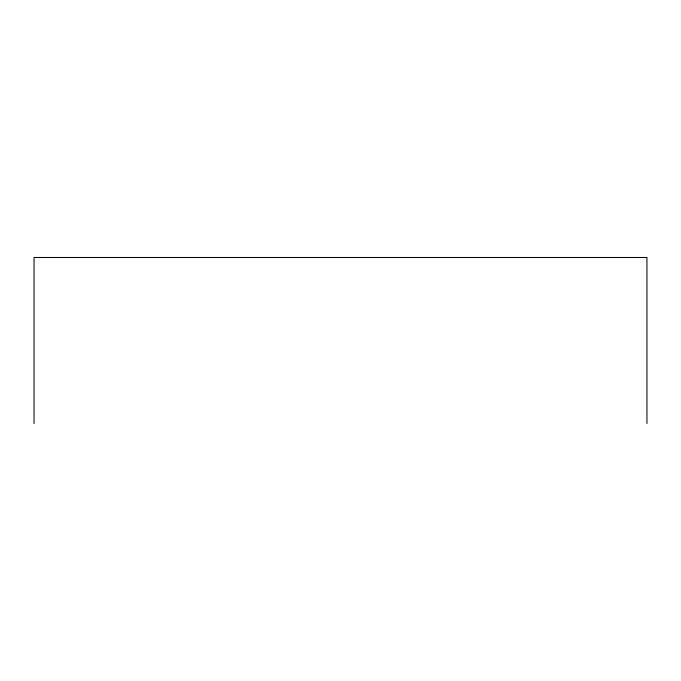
<?xml version="1.0" encoding="UTF-8"?>
<svg xmlns="http://www.w3.org/2000/svg" width="681" height="681" viewBox="0 0 681 681"><rect width="100%" height="100%" fill="white"/><g stroke="black" fill="none" stroke-linecap="round" stroke-linejoin="round"><path stroke-width="1.02" d="M646.95 423.514L646.95 257.486L34.05 257.486L34.05 423.514"/></g></svg>
